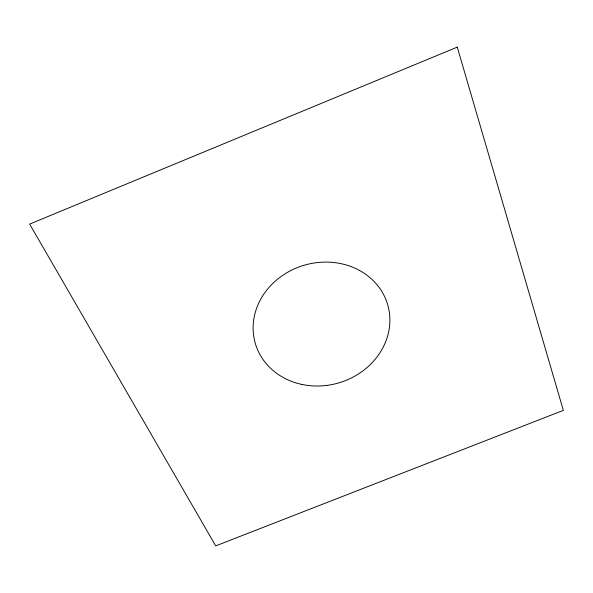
<?xml version="1.0" encoding="UTF-8"?>
<svg xmlns="http://www.w3.org/2000/svg" width="593" height="593" viewBox="0 0 593 593"><rect width="100%" height="100%" fill="white"/><g stroke="black" fill="none" stroke-linecap="round" stroke-linejoin="round"><path stroke-width="0.89" d="M457.262 47.121L29.65 224.087L215.719 545.879L563.35 410.371L457.262 47.121M302.119 384.479A68.973 61.331 -16.4 0 0 387.985 305.736A68.973 61.331 -16.4 0 0 274.381 281.942A68.973 61.331 -16.4 0 0 302.119 384.479"/></g></svg>
